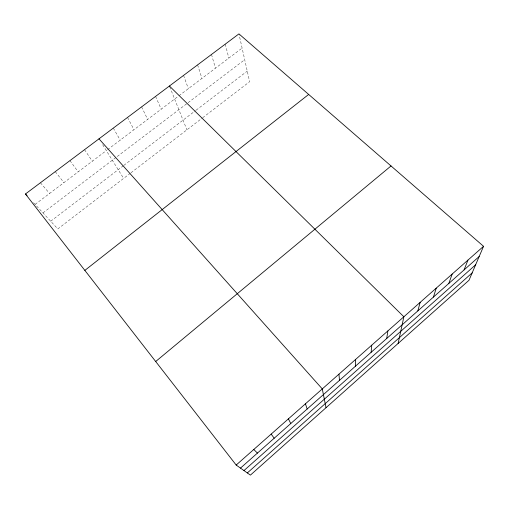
<?xml version="1.0" encoding="UTF-8"?>
<svg xmlns="http://www.w3.org/2000/svg" width="509" height="509" viewBox="0 0 509 509"><rect width="100%" height="100%" fill="white"/><g stroke="black" fill="none" stroke-linecap="round" stroke-linejoin="round"><path stroke-width="0.38" stroke-dasharray="2.54 1.91" d="M130.361 173.245L57.829 228.923L33.492 202.665M130.978 172.774L202.067 118.215M202.665 117.751L249.633 81.701L239.103 34.625M50.696 221.224L123.216 165.845M123.84 165.368L195.475 110.663M196.099 110.192L247.266 71.114M42.979 212.896L116.618 156.969M117.235 156.505L244.708 59.693M35.102 204.402L106.324 150.613M107.584 149.659L178.36 96.214M178.983 95.743L242.112 48.075M40.415 182.763L49.589 193.458M55.252 171.635L63.949 182.61M69.956 160.609L78.195 171.857M84.539 149.671L92.32 161.188M102.659 144.728L123.63 178.417M113.316 128.09L120.213 140.128M127.524 117.433L133.982 129.725M141.61 106.871L147.642 119.411M155.569 96.398L161.188 109.187M169.707 86.74L186.918 129.84M183.564 75.408L188.343 88.674M197.587 64.891L201.958 78.399M211.489 54.463L215.453 68.206M225.271 44.13L228.84 58.096"/><path stroke-width="0.76" d="M355.39 366.257L355.435 359.596M371.131 352.304L371.748 345.172M386.706 338.498L387.89 330.901M398.133 343.429L403.86 316.776L169.421 86.015M417.857 310.884L420.141 302.378M433.426 297.084L436.245 288.139M448.83 283.43L452.183 274.046M464.074 269.916L467.949 260.105M483.55 246.311L469.012 280.255L250.403 475.12L236.182 465.048L25.45 193.986L238.937 33.88L483.55 246.311L236.182 465.048M243.97 470.564L475.622 264.814M247.329 472.944L472.174 272.869M240.496 468.102L479.166 256.536M155.69 361.511L391.027 165.959M84.85 270.394L308.67 94.439M253.781 449.485L257.433 453.093M25.45 193.986L27.06 195.723M98.988 138.836L322.28 388.914L326.027 407.709M271.189 434.094L274.192 438.236M288.406 418.869L290.773 423.539M305.438 403.809L307.175 408.994M338.949 374.179L339.484 380.357"/></g></svg>
